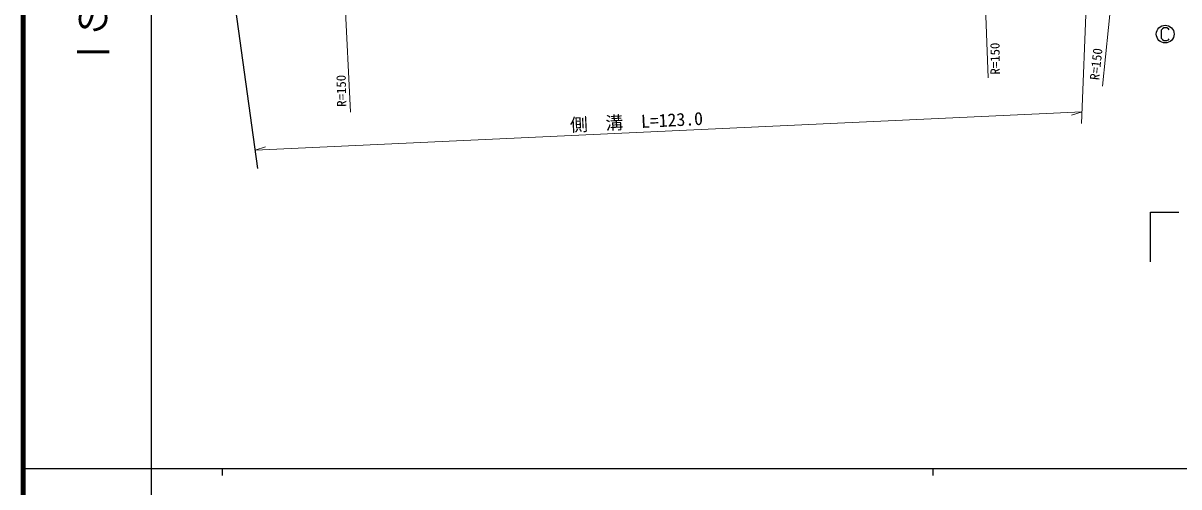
# Model space of a CAD drawing. Units: millimetres, scale not verified. Extents: x 40000 to 680000, y 20000 to 380000.
# Drawn here: x 40000 to 202602, y 202409 to 267636 of the extents above; entities that cross this region are included whole.
import ezdxf
from ezdxf.enums import TextEntityAlignment as Align

# ---------------------------------------------------------------- set-up
doc = ezdxf.new("R2010")
doc.units = ezdxf.units.MM
doc.header["$LTSCALE"] = 1000
for name, color, linetype, lineweight in [('M-BGD-EXST', 7, 'Continuous', 25), ('M-BMK-OTRS', 5, 'Continuous', 25), ('M-STR-HTXT', 7, 'Continuous', 13), ('M-STR-STRC', 7, 'Continuous', 25), ('M-TTL', 2, 'Continuous', 140), ('M-TTL-BAND', 7, 'Continuous', 25)]:
    doc.layers.add(name, color=color, linetype=linetype, lineweight=lineweight)
doc.styles.add('@ＭＳ ゴシック', font='')
doc.styles.add('ＭＳ ゴシック', font='')
doc.styles.get('@ＭＳ ゴシック').set_extended_font_data('@MS Gothic')
doc.styles.get('ＭＳ ゴシック').set_extended_font_data('MS Gothic')

msp = doc.modelspace()

# ---------------------------------------------------------------- linework, layer by layer
at = {"layer": 'M-BGD-EXST'}
for p, q in [((200276, 266840), (200126, 266640)), ((200476, 266990), (200276, 266840)), ((200926, 266990), (200476, 266990)), ((201126, 266840), (200926, 266990)), ((201226, 266690), (201126, 266840)), ((200126, 266640), (200126, 265540)), ((200126, 265540), (200276, 265340)), ((200276, 265340), (200476, 265190)), ((200476, 265190), (200926, 265190)), ((200926, 265190), (201126, 265290)), ((201126, 265290), (201226, 265440))]:
    msp.add_line(p, q, dxfattribs=at)
msp.add_circle((200676, 266090), 1250, dxfattribs=at)
at = {"layer": 'M-BMK-OTRS'}
msp.add_line((68013, 282853), (72992, 247196), dxfattribs=at)
at = {"layer": 'M-STR-HTXT'}
for p, q in [((174627, 289558), (175780, 259939)), ((194959, 289018), (191848, 258761)), ((84585, 285046), (86081, 255096)), ((190070, 283584), (188919, 253522)), ((72634, 249760), (188982, 255166)), ((188982, 255166), (187504, 254677)), ((72634, 249760), (74113, 250249))]:
    msp.add_line(p, q, dxfattribs=at)
at = {"layer": 'M-STR-STRC'}
for p, q in [((198609, 234054), (198609, 241054)), ((198609, 241054), (202609, 241054))]:
    msp.add_line(p, q, dxfattribs=at)
at = {"layer": 'M-TTL'}
msp.add_line((40000, 380000), (40000, 20000), dxfattribs=at)
at = {"layer": 'M-TTL-BAND'}
for p, q in [((58000, 370000), (58000, 20000)), ((40000, 205000), (579000, 205000)), ((68000, 205000), (68000, 204000)), ((168000, 205000), (168000, 204000))]:
    msp.add_line(p, q, dxfattribs=at)

# ---------------------------------------------------------------- texts
at = {"layer": 'M-STR-HTXT', "style": 'ＭＳ ゴシック'}
for s, height, rotation, p in [('R=150', 1320, 90.6, (177814, 260409)), ('R=150', 1320, 83.9, (191770, 259535)), ('R=150', 1320, 91.2, (85872, 255888)), ('側\u3000溝\u3000L=123.0', 1833, 2.9, (117013, 251833))]:
    msp.add_text(s, height=height, rotation=rotation, dxfattribs=at).set_placement(p, align=Align.BOTTOM_LEFT)
at = {"layer": 'M-TTL-BAND', "style": '@ＭＳ ゴシック'}
msp.add_text('縮尺千分の一', height=3666, rotation=270, dxfattribs=at).set_placement((49777, 261030), align=Align.MIDDLE_RIGHT)

doc.saveas('drawing.dxf')
